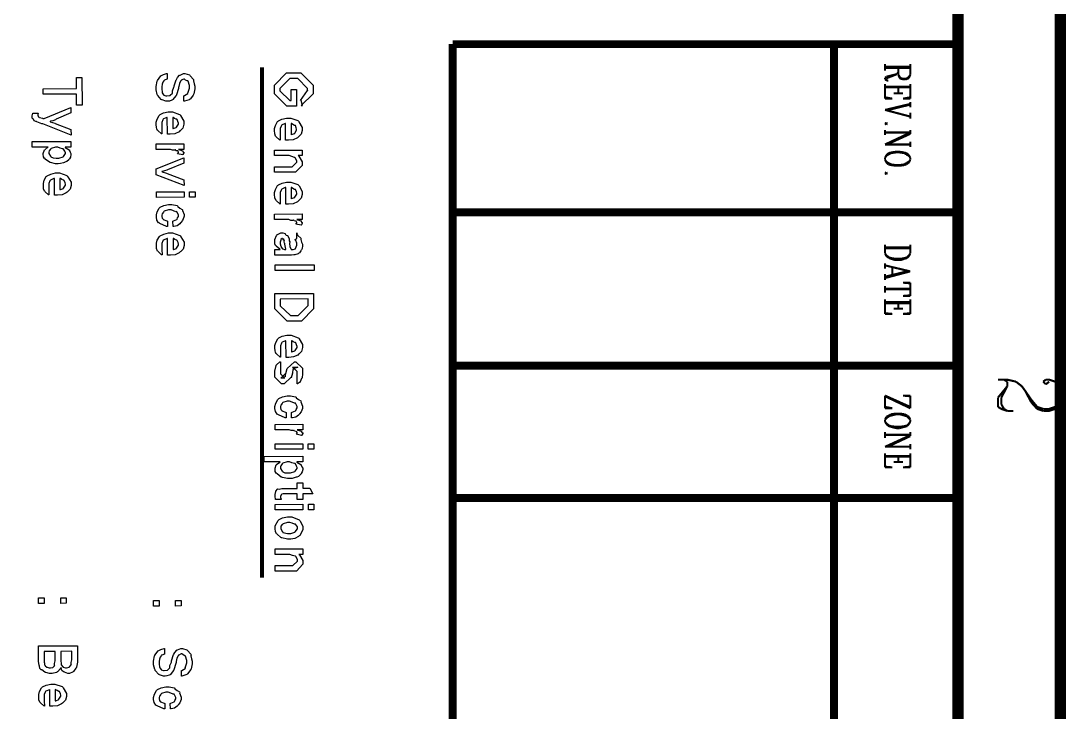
# Model space of a CAD drawing. Extents: x 0.1 to 11.6, y 0.3 to 16.3.
# Drawn here: x 8.957 to 11.579, y 2.494 to 4.228 of the extents above; entities that cross this region are included whole.
import ezdxf

# ---------------------------------------------------------------- set-up
doc = ezdxf.new("R2010")
doc.units = 0
doc.header["$MEASUREMENT"] = 0

msp = doc.modelspace()

# ---------------------------------------------------------------- linework, layer by layer
at = {"color": 0, "const_width": 0.005208}
msp.add_lwpolyline([(0.126682, 16.24), (11.565, 16.24), (11.565, 0.29834), (0.126682, 0.29834), (0.126682, 16.24)], close=True, dxfattribs=at)
at = {"color": 0}
for points, const_width in [([(11.565, 16.24), (11.565, 0.29834)], 0.028333), ([(11.3083, 16.04), (11.3083, 0.504992)], 0.028333), ([(11.3083, 4.16997), (10.04, 4.16997)], 0.02), ([(10.04, 0.506674), (10.04, 4.16997)], 0.02), ([(10.9967, 0.504992), (10.9967, 4.16997)], 0.02), ([(9.56168, 4.11165), (9.56168, 2.83165)], 0.01), ([(11.125, 4.12001), (11.125, 4.10335)], 0.005208), ([(11.1883, 4.12001), (11.1883, 4.09332)], 0.005208), ([(11.1883, 4.11333), (11.125, 4.11333)], 0.005208), ([(11.1883, 4.11003), (11.125, 4.11003)], 0.005208), ([(11.1283, 4.08832), (11.125, 4.08501)], 0.005208), ([(11.1483, 4.09332), (11.1283, 4.08832)], 0.005208), ([(11.1517, 4.09332), (11.13, 4.08501)], 0.005208), ([(11.155, 4.095), (11.1483, 4.09332)], 0.005208), ([(11.155, 4.095), (11.1517, 4.09332)], 0.005208), ([(11.1583, 4.09999), (11.155, 4.095)], 0.005208), ([(11.1583, 4.09332), (11.1583, 4.11003)], 0.005208), ([(11.1617, 4.08501), (11.1583, 4.09332)], 0.005208), ([(11.1617, 4.08832), (11.1583, 4.09332)], 0.005208), ([(11.1634, 4.08501), (11.1617, 4.08832)], 0.005208), ([(11.185, 4.08832), (11.1816, 4.08501)], 0.005208), ([(11.1883, 4.09332), (11.185, 4.08501)], 0.005208), ([(11.1883, 4.09332), (11.185, 4.08832)], 0.005208), ([(11.125, 4.08501), (11.125, 4.08165)], 0.005208), ([(11.125, 4.08165), (11.13, 4.07835)], 0.005208), ([(11.125, 4.06999), (11.125, 4.03331)], 0.005208), ([(11.1883, 4.06332), (11.125, 4.06332)], 0.005208), ([(11.1883, 4.06168), (11.125, 4.06168)], 0.005208), ([(11.13, 4.08501), (11.1283, 4.08333)], 0.005208), ([(11.1283, 4.08333), (11.1283, 4.08165)], 0.005208), ([(11.1283, 4.08165), (11.13, 4.07835)], 0.005208), ([(11.13, 4.07835), (11.1334, 4.07835)], 0.005208), ([(11.1583, 4.06168), (11.1583, 4.04665)], 0.005208), ([(11.1634, 4.08333), (11.1617, 4.08501)], 0.005208), ([(11.17, 4.08333), (11.1634, 4.08501)], 0.005208), ([(11.17, 4.08165), (11.1634, 4.08333)], 0.005208), ([(11.1767, 4.08333), (11.17, 4.08333)], 0.005208), ([(11.1767, 4.08165), (11.17, 4.08165)], 0.005208), ([(11.1816, 4.08501), (11.1767, 4.08333)], 0.005208), ([(11.1816, 4.08333), (11.1767, 4.08165)], 0.005208), ([(11.185, 4.08501), (11.1816, 4.08333)], 0.005208), ([(11.1883, 4.06999), (11.1883, 4.03331)], 0.005208), ([(11.1433, 4.03331), (11.125, 4.03668)], 0.005208), ([(11.17, 4.04665), (11.1467, 4.04665)], 0.005208), ([(11.17, 4.03331), (11.1883, 4.03668)], 0.005208), ([(11.125, 4.03331), (11.1433, 4.03331)], 0.005208), ([(11.1883, 4.02001), (11.125, 4.00499)], 0.005208), ([(11.1883, 4.01833), (11.1334, 4.00499)], 0.005208), ([(11.1883, 4.03331), (11.17, 4.03331)], 0.005208), ([(11.1883, 4.02501), (11.1883, 4.01167)], 0.005208), ([(11.1883, 3.98833), (11.125, 4.00499)], 0.005208), ([(11.1883, 3.99832), (11.1883, 3.98335)], 0.005208), ([(11.1283, 3.97331), (11.125, 3.97)], 0.005208), ([(11.125, 3.97), (11.1283, 3.96832)], 0.005208), ([(11.13, 3.97), (11.1283, 3.97331)], 0.005208), ([(11.1283, 3.96832), (11.13, 3.97)], 0.005208), ([(11.125, 3.95503), (11.125, 3.94168)], 0.005208), ([(11.1883, 3.94835), (11.125, 3.94835)], 0.005208), ([(11.1816, 3.94499), (11.125, 3.91835)], 0.005208), ([(11.1883, 3.94499), (11.13, 3.91835)], 0.005208), ([(11.1883, 3.95503), (11.1883, 3.94499)], 0.005208), ([(11.1883, 3.91835), (11.125, 3.91835)], 0.005208), ([(11.1883, 3.92503), (11.1883, 3.91168)], 0.005208), ([(11.1283, 3.89165), (11.125, 3.88499)], 0.005208), ([(11.1283, 3.88997), (11.125, 3.88499)], 0.005208), ([(11.125, 3.88499), (11.125, 3.87999)], 0.005208), ([(11.125, 3.87999), (11.1283, 3.87332)], 0.005208), ([(11.125, 3.87999), (11.1283, 3.875)], 0.005208), ([(11.1334, 3.89665), (11.1283, 3.89165)], 0.005208), ([(11.1334, 3.89333), (11.1283, 3.88997)], 0.005208), ([(11.14, 3.89833), (11.1334, 3.89665)], 0.005208), ([(11.14, 3.89665), (11.1334, 3.89333)], 0.005208), ([(11.1517, 3.90001), (11.14, 3.89833)], 0.005208), ([(11.1517, 3.89833), (11.14, 3.89665)], 0.005208), ([(11.1617, 3.90001), (11.1517, 3.90001)], 0.005208), ([(11.1617, 3.89833), (11.1517, 3.89833)], 0.005208), ([(11.1733, 3.89833), (11.1617, 3.90001)], 0.005208), ([(11.1733, 3.89665), (11.1617, 3.89833)], 0.005208), ([(11.1783, 3.89665), (11.1733, 3.89833)], 0.005208), ([(11.1783, 3.89333), (11.1733, 3.89665)], 0.005208), ([(11.185, 3.89165), (11.1783, 3.89665)], 0.005208), ([(11.185, 3.88997), (11.1783, 3.89333)], 0.005208), ([(11.1883, 3.88499), (11.185, 3.89165)], 0.005208), ([(11.1883, 3.88499), (11.185, 3.88997)], 0.005208), ([(11.185, 3.87332), (11.1883, 3.87999)], 0.005208), ([(11.185, 3.875), (11.1883, 3.87999)], 0.005208), ([(11.1883, 3.87999), (11.1883, 3.88499)], 0.005208), ([(11.1283, 3.875), (11.1334, 3.87169)], 0.005208), ([(11.1283, 3.87332), (11.1334, 3.86833)], 0.005208), ([(11.1334, 3.87169), (11.14, 3.86833)], 0.005208), ([(11.1334, 3.86833), (11.14, 3.86664)], 0.005208), ([(11.14, 3.86833), (11.1517, 3.86664)], 0.005208), ([(11.14, 3.86664), (11.1517, 3.86501)], 0.005208), ([(11.1517, 3.86664), (11.1617, 3.86664)], 0.005208), ([(11.1517, 3.86501), (11.1617, 3.86501)], 0.005208), ([(11.1617, 3.86664), (11.1733, 3.86833)], 0.005208), ([(11.1617, 3.86501), (11.1733, 3.86664)], 0.005208), ([(11.1733, 3.86833), (11.1783, 3.87169)], 0.005208), ([(11.1733, 3.86664), (11.1783, 3.86833)], 0.005208), ([(11.1783, 3.87169), (11.185, 3.875)], 0.005208), ([(11.1783, 3.86833), (11.185, 3.87332)], 0.005208), ([(11.1283, 3.84831), (11.125, 3.84668)], 0.005208), ([(11.125, 3.84668), (11.1283, 3.84332)], 0.005208), ([(11.13, 3.84668), (11.1283, 3.84831)], 0.005208), ([(11.1283, 3.84332), (11.13, 3.84668)], 0.005208), ([(11.3083, 3.74832), (10.0467, 3.74832)], 0.02), ([(11.125, 3.64501), (11.125, 3.66667)], 0.005208), ([(11.1883, 3.66), (11.125, 3.66)], 0.005208), ([(11.1883, 3.65831), (11.125, 3.65831)], 0.005208), ([(11.1283, 3.63835), (11.125, 3.64501)], 0.005208), ([(11.1283, 3.63997), (11.125, 3.64501)], 0.005208), ([(11.1883, 3.64501), (11.185, 3.63835)], 0.005208), ([(11.1883, 3.64501), (11.185, 3.63997)], 0.005208), ([(11.1883, 3.66667), (11.1883, 3.64501)], 0.005208), ([(11.125, 3.62001), (11.125, 3.60667)], 0.005208), ([(11.135, 3.63499), (11.1283, 3.63997)], 0.005208), ([(11.135, 3.63336), (11.1283, 3.63835)], 0.005208), ([(11.14, 3.63336), (11.135, 3.63499)], 0.005208), ([(11.14, 3.63167), (11.135, 3.63336)], 0.005208), ([(11.15, 3.63167), (11.14, 3.63336)], 0.005208), ([(11.15, 3.62831), (11.14, 3.63167)], 0.005208), ([(11.165, 3.63167), (11.15, 3.63167)], 0.005208), ([(11.165, 3.62831), (11.15, 3.62831)], 0.005208), ([(11.1733, 3.63336), (11.165, 3.63167)], 0.005208), ([(11.1733, 3.63167), (11.165, 3.62831)], 0.005208), ([(11.18, 3.63499), (11.1733, 3.63336)], 0.005208), ([(11.18, 3.63336), (11.1733, 3.63167)], 0.005208), ([(11.185, 3.63997), (11.18, 3.63499)], 0.005208), ([(11.185, 3.63835), (11.18, 3.63336)], 0.005208), ([(11.1883, 3.59999), (11.125, 3.61501)], 0.005208), ([(11.1883, 3.59999), (11.125, 3.58333)], 0.005208), ([(11.18, 3.59999), (11.125, 3.58664)], 0.005208), ([(11.125, 3.59332), (11.125, 3.57835)], 0.005208), ([(11.1433, 3.61003), (11.1433, 3.59)], 0.005208), ([(11.125, 3.56332), (11.125, 3.54665)], 0.005208), ([(11.1883, 3.56999), (11.17, 3.57167)], 0.005208), ([(11.17, 3.57167), (11.1883, 3.57167)], 0.005208), ([(11.1883, 3.57167), (11.1883, 3.53836)], 0.005208), ([(11.1883, 3.55664), (11.125, 3.55664)], 0.005208), ([(11.1883, 3.55501), (11.125, 3.55501)], 0.005208), ([(11.17, 3.53836), (11.1883, 3.53999)], 0.005208), ([(11.1883, 3.53836), (11.17, 3.53836)], 0.005208), ([(11.125, 3.53), (11.125, 3.49333)], 0.005208), ([(11.1883, 3.52333), (11.125, 3.52333)], 0.005208), ([(11.1883, 3.52001), (11.125, 3.52001)], 0.005208), ([(11.1583, 3.52001), (11.1583, 3.50667)], 0.005208), ([(11.1883, 3.53), (11.1883, 3.49333)], 0.005208), ([(11.1433, 3.49333), (11.125, 3.49501)], 0.005208), ([(11.125, 3.49333), (11.1433, 3.49333)], 0.005208), ([(11.17, 3.50667), (11.1467, 3.50667)], 0.005208), ([(11.17, 3.49333), (11.1883, 3.49501)], 0.005208), ([(11.1883, 3.49333), (11.17, 3.49333)], 0.005208), ([(11.3083, 3.36333), (10.04, 3.36333)], 0.02), ([(11.4316, 3.32835), (11.4083, 3.32835)], 0.005208), ([(11.4233, 3.32835), (11.4316, 3.32335)], 0.005208), ([(11.4533, 3.32335), (11.4316, 3.32835)], 0.005208), ([(11.5217, 3.32335), (11.5283, 3.32835)], 0.005208), ([(11.5283, 3.32835), (11.5367, 3.32835)], 0.005208), ([(11.5367, 3.32835), (11.5517, 3.32335)], 0.005208), ([(11.4316, 3.31168), (11.4083, 3.28331)], 0.005208), ([(11.4316, 3.31168), (11.4167, 3.28331)], 0.005208), ([(11.4316, 3.32335), (11.4316, 3.31168)], 0.005208), ([(11.4683, 3.31168), (11.4533, 3.32335)], 0.005208), ([(11.4767, 3.30003), (11.4683, 3.31168)], 0.005208), ([(11.5283, 3.31668), (11.5217, 3.32335)], 0.005208), ([(11.5367, 3.32335), (11.5283, 3.31668)], 0.005208), ([(11.5517, 3.32335), (11.5583, 3.31668)], 0.005208), ([(11.5583, 3.31668), (11.5667, 3.30003)], 0.005208), ([(11.1883, 3.25999), (11.125, 3.28836)], 0.005208), ([(11.125, 3.28836), (11.125, 3.25667)], 0.005208), ([(11.1883, 3.25667), (11.125, 3.28668)], 0.005208), ([(11.1883, 3.28668), (11.17, 3.28836)], 0.005208), ([(11.17, 3.28836), (11.1883, 3.28836)], 0.005208), ([(11.1883, 3.28836), (11.1883, 3.25667)], 0.005208), ([(11.4083, 3.28331), (11.4083, 3.25999)], 0.005208), ([(11.4167, 3.28331), (11.4167, 3.26665)], 0.005208), ([(11.4916, 3.27165), (11.4767, 3.30003)], 0.005208), ([(11.4916, 3.27832), (11.4767, 3.30003)], 0.005208), ([(11.5067, 3.25999), (11.4916, 3.27832)], 0.005208), ([(11.5667, 3.27832), (11.5583, 3.25999)], 0.005208), ([(11.5667, 3.27832), (11.5583, 3.26665)], 0.005208), ([(11.1433, 3.25667), (11.125, 3.25999)], 0.005208), ([(11.125, 3.25667), (11.1433, 3.25667)], 0.005208), ([(11.4083, 3.25999), (11.4167, 3.25499)], 0.005208), ([(11.4167, 3.26665), (11.4233, 3.25499)], 0.005208), ([(11.4167, 3.25499), (11.4316, 3.25)], 0.005208), ([(11.4233, 3.25499), (11.4316, 3.25)], 0.005208), ([(11.4316, 3.25), (11.4467, 3.25)], 0.005208), ([(11.5067, 3.25499), (11.4916, 3.27165)], 0.005208), ([(11.5217, 3.25499), (11.5067, 3.25999)], 0.005208), ([(11.5217, 3.25), (11.5067, 3.25499)], 0.005208), ([(11.5367, 3.25499), (11.5217, 3.25499)], 0.005208), ([(11.5367, 3.25), (11.5217, 3.25)], 0.005208), ([(11.5517, 3.25999), (11.5367, 3.25499)], 0.005208), ([(11.5517, 3.25499), (11.5367, 3.25)], 0.005208), ([(11.5583, 3.26665), (11.5517, 3.25999)], 0.005208), ([(11.5583, 3.25999), (11.5517, 3.25499)], 0.005208), ([(11.1283, 3.23503), (11.125, 3.22835)], 0.005208), ([(11.1283, 3.23167), (11.125, 3.22835)], 0.005208), ([(11.125, 3.22835), (11.125, 3.22331)], 0.005208), ([(11.125, 3.22331), (11.1283, 3.21669)], 0.005208), ([(11.125, 3.22331), (11.1283, 3.21832)], 0.005208), ([(11.135, 3.23833), (11.1283, 3.23503)], 0.005208), ([(11.135, 3.23665), (11.1283, 3.23167)], 0.005208), ([(11.14, 3.24164), (11.135, 3.23833)], 0.005208), ([(11.14, 3.23833), (11.135, 3.23665)], 0.005208), ([(11.1533, 3.24333), (11.14, 3.24164)], 0.005208), ([(11.1533, 3.24164), (11.14, 3.23833)], 0.005208), ([(11.1617, 3.24333), (11.1533, 3.24333)], 0.005208), ([(11.1617, 3.24164), (11.1533, 3.24164)], 0.005208), ([(11.1733, 3.24164), (11.1617, 3.24333)], 0.005208), ([(11.1733, 3.23833), (11.1617, 3.24164)], 0.005208), ([(11.18, 3.23833), (11.1733, 3.24164)], 0.005208), ([(11.18, 3.23665), (11.1733, 3.23833)], 0.005208), ([(11.185, 3.23503), (11.18, 3.23833)], 0.005208), ([(11.185, 3.23167), (11.18, 3.23665)], 0.005208), ([(11.1883, 3.22835), (11.185, 3.23503)], 0.005208), ([(11.1883, 3.22835), (11.185, 3.23167)], 0.005208), ([(11.185, 3.21669), (11.1883, 3.22331)], 0.005208), ([(11.185, 3.21832), (11.1883, 3.22331)], 0.005208), ([(11.1883, 3.22331), (11.1883, 3.22835)], 0.005208), ([(11.125, 3.19667), (11.125, 3.18164)], 0.005208), ([(11.1283, 3.21832), (11.135, 3.21332)], 0.005208), ([(11.1283, 3.21669), (11.135, 3.21164)], 0.005208), ([(11.135, 3.21332), (11.14, 3.21164)], 0.005208), ([(11.135, 3.21164), (11.14, 3.21001)], 0.005208), ([(11.14, 3.21164), (11.1533, 3.21001)], 0.005208), ([(11.14, 3.21001), (11.1533, 3.20665)], 0.005208), ([(11.1533, 3.21001), (11.1617, 3.21001)], 0.005208), ([(11.1533, 3.20665), (11.1617, 3.20665)], 0.005208), ([(11.1617, 3.21001), (11.1733, 3.21164)], 0.005208), ([(11.1617, 3.20665), (11.1733, 3.21001)], 0.005208), ([(11.1733, 3.21164), (11.18, 3.21332)], 0.005208), ([(11.1733, 3.21001), (11.18, 3.21164)], 0.005208), ([(11.18, 3.21332), (11.185, 3.21832)], 0.005208), ([(11.18, 3.21164), (11.185, 3.21669)], 0.005208), ([(11.1883, 3.19667), (11.1883, 3.18668)], 0.005208), ([(11.1883, 3.19), (11.125, 3.19)], 0.005208), ([(11.1833, 3.18668), (11.125, 3.16)], 0.005208), ([(11.1883, 3.18668), (11.1317, 3.16)], 0.005208), ([(11.1883, 3.16), (11.125, 3.16)], 0.005208), ([(11.1883, 3.16667), (11.1883, 3.15332)], 0.005208), ([(11.125, 3.14333), (11.125, 3.10835)], 0.005208), ([(11.1883, 3.13667), (11.125, 3.13667)], 0.005208), ([(11.1883, 3.13499), (11.125, 3.13499)], 0.005208), ([(11.17, 3.12169), (11.1467, 3.12169)], 0.005208), ([(11.1583, 3.13499), (11.1583, 3.12169)], 0.005208), ([(11.1883, 3.14333), (11.1883, 3.10835)], 0.005208), ([(11.1433, 3.10835), (11.125, 3.11003)], 0.005208), ([(11.125, 3.10835), (11.1433, 3.10835)], 0.005208), ([(11.17, 3.10835), (11.1883, 3.11003)], 0.005208), ([(11.1883, 3.10835), (11.17, 3.10835)], 0.005208), ([(11.3083, 3.03168), (10.04, 3.03168)], 0.02)]:
    msp.add_lwpolyline(points, dxfattribs=dict(at, const_width=const_width))
for points in [[(9.32428, 4.09603), (9.32428, 4.08214), (9.32351, 4.08203), (9.31717, 4.07954), (9.31668, 4.0791), (9.31581, 4.07801), (9.31332, 4.07454), (9.31233, 4.0721), (9.31213, 4.07129), (9.31168, 4.07021), (9.31039, 4.06222), (9.31039, 4.05957), (9.31039, 4.05701), (9.31147, 4.05013), (9.31168, 4.04937), (9.31179, 4.0479), (9.31515, 4.04303), (9.3156, 4.04264), (9.31554, 4.04226), (9.32107, 4.04047), (9.32297, 4.04047), (9.32297, 4.04047), (9.331, 4.04139), (9.33165, 4.04156), (9.33165, 4.04167), (9.33718, 4.04736), (9.33751, 4.04829), (9.33751, 4.04829), (9.33751, 4.053), (9.34115, 4.0619), (9.34164, 4.06392), (9.34179, 4.06515), (9.34679, 4.08078), (9.34728, 4.08171), (9.34728, 4.08171), (9.34999, 4.08637), (9.35508, 4.09196), (9.35596, 4.09256), (9.3565, 4.09233), (9.36486, 4.09625), (9.36768, 4.09625), (9.36871, 4.09625), (9.37989, 4.09283), (9.38092, 4.09212), (9.38183, 4.0906), (9.38992, 4.08149), (9.39046, 4.08018), (9.39008, 4.0779), (9.39154, 4.07042), (9.39372, 4.06456), (9.39372, 4.06261), (9.39372, 4.05794), (9.391, 4.04531), (9.39046, 4.04394), (9.389, 4.04232), (9.38504, 4.03646), (9.38178, 4.03233), (9.38069, 4.03157), (9.37956, 4.03043), (9.36751, 4.02686), (9.36615, 4.02681), (9.36615, 4.04069), (9.36729, 4.04085), (9.37582, 4.0459), (9.37636, 4.04676), (9.37603, 4.04715), (9.37761, 4.05246), (9.37983, 4.05979), (9.37983, 4.06218), (9.37983, 4.06603), (9.37657, 4.07676), (9.37592, 4.07758), (9.37457, 4.07764), (9.3705, 4.08003), (9.36774, 4.08236), (9.36681, 4.08236), (9.36594, 4.08236), (9.35949, 4.07949), (9.359, 4.07889), (9.35792, 4.07742), (9.35504, 4.07146), (9.3534, 4.06369), (9.35292, 4.06131), (9.35232, 4.05838), (9.34771, 4.04264), (9.34728, 4.04178), (9.34586, 4.04036), (9.33871, 4.03093), (9.33772, 4.03028), (9.33578, 4.02946), (9.32986, 4.02707), (9.32579, 4.02658), (9.32449, 4.02658), (9.32101, 4.02658), (9.31168, 4.03006), (9.3106, 4.03071), (9.30946, 4.03103), (9.30083, 4.04096), (9.30018, 4.04221), (9.29926, 4.04329), (9.2965, 4.05501), (9.2965, 4.05892), (9.2965, 4.06386), (9.29921, 4.07736), (9.29975, 4.07867), (9.30003, 4.07915), (9.30843, 4.0905), (9.30951, 4.09125), (9.30951, 4.09125), (9.31478, 4.09364), (9.32286, 4.09603), (9.32428, 4.09603)], [(9.63482, 4.0561), (9.64871, 4.0561), (9.64893, 4.01443), (9.62397, 4.01443), (9.59338, 4.04503), (9.59315, 4.05176), (9.59315, 4.06717), (9.62375, 4.09776), (9.64133, 4.09776), (9.65978, 4.09799), (9.69037, 4.06739), (9.69037, 4.05306), (9.6906, 4.04568), (9.66, 4.01617), (9.66368, 4.01617), (9.66043, 4.02897), (9.65869, 4.02897), (9.67649, 4.05393), (9.67649, 4.05328), (9.67649, 4.05914), (9.65153, 4.08388), (9.64176, 4.08388), (9.632, 4.08388), (9.60704, 4.05892), (9.60704, 4.05285), (9.60704, 4.05328), (9.63222, 4.02832), (9.63504, 4.02832), (9.63482, 4.0561)], [(9.01318, 4.05826), (9.09651, 4.05849), (9.09651, 4.08626), (9.1104, 4.08626), (9.11063, 4.01682), (9.09674, 4.01682), (9.09651, 4.0446), (9.01318, 4.04438), (9.01318, 4.05826)], [(8.98725, 3.99718), (9.00049, 3.99718), (9.00022, 3.99681), (8.9994, 3.99387), (8.9994, 3.99283), (8.9994, 3.99181), (9.00049, 3.98899), (9.00071, 3.98872), (9.00082, 3.98801), (9.00379, 3.98649), (9.00418, 3.98633), (9.00418, 3.98633), (9.0115, 3.98426), (9.01264, 3.98394), (9.01253, 3.98394), (9.01221, 3.98361), (9.01514, 3.9834), (9.01546, 3.98329), (9.08274, 4.01128), (9.08274, 3.9974), (9.04542, 3.98178), (9.04383, 3.98025), (9.03749, 3.97738), (9.03174, 3.97678), (9.03043, 3.97635), (9.03103, 3.97547), (9.04215, 3.97168), (9.04346, 3.97114), (9.08274, 3.95574), (9.08296, 3.94185), (9.01221, 3.96983), (9.00933, 3.97043), (9.00103, 3.97314), (8.99729, 3.97537), (8.99658, 3.97569), (8.99501, 3.97569), (8.99029, 3.97792), (8.98876, 3.98144), (8.98833, 3.98199), (8.98817, 3.98188), (8.98583, 3.98432), (8.98551, 3.98893), (8.98551, 3.99046), (8.98551, 3.99046), (8.98693, 3.99658), (8.98725, 3.99718)], [(9.31054, 3.95833), (9.31076, 3.94488), (9.30963, 3.94526), (9.301, 3.95307), (9.30035, 3.95421), (9.29943, 3.95454), (9.2971, 3.96067), (9.29665, 3.96869), (9.29665, 3.97136), (9.29665, 3.97396), (9.29883, 3.98167), (9.30404, 3.9911), (9.30556, 3.9924), (9.30632, 3.99317), (9.31526, 3.99735), (9.32682, 4), (9.33074, 4), (9.33724, 4), (9.35525, 3.99371), (9.35678, 3.9924), (9.35792, 3.99061), (9.3661, 3.97667), (9.3661, 3.972), (9.3661, 3.96886), (9.36356, 3.95942), (9.35775, 3.95356), (9.35612, 3.95226), (9.35411, 3.95031), (9.34353, 3.94542), (9.33182, 3.94444), (9.3279, 3.94444), (9.3271, 3.94444), (9.32525, 3.94444), (9.32465, 3.94444), (9.32443, 3.98611), (9.32329, 3.98606), (9.31461, 3.98226), (9.31401, 3.98156), (9.31315, 3.98008), (9.31054, 3.97358), (9.31054, 3.97136), (9.31054, 3.9694), (9.31054, 3.965), (9.31054, 3.96354), (9.31054, 3.96224), (9.31054, 3.95931), (9.31054, 3.95833)], [(9.33832, 3.98611), (9.33832, 3.95833), (9.33931, 3.95844), (9.3469, 3.96115), (9.34744, 3.96158), (9.34744, 3.96197), (9.35221, 3.96951), (9.35221, 3.972), (9.35221, 3.972), (9.35124, 3.97569), (9.34896, 3.98112), (9.34831, 3.98178), (9.34694, 3.98167), (9.34267, 3.98367), (9.33936, 3.98606), (9.33832, 3.98611)], [(9.60726, 3.94287), (9.60747, 3.92942), (9.60633, 3.92979), (9.59771, 3.93761), (9.59706, 3.93875), (9.59614, 3.93907), (9.59381, 3.94521), (9.59338, 3.95324), (9.59338, 3.95589), (9.59338, 3.9585), (9.59554, 3.96619), (9.60075, 3.97564), (9.60226, 3.97694), (9.60303, 3.97771), (9.61197, 3.98188), (9.62354, 3.98454), (9.62744, 3.98454), (9.63396, 3.98454), (9.65196, 3.97825), (9.65349, 3.97694), (9.65463, 3.97515), (9.66282, 3.96121), (9.66282, 3.95654), (9.66282, 3.95339), (9.66026, 3.94396), (9.65446, 3.9381), (9.65283, 3.93679), (9.65082, 3.93485), (9.64025, 3.92996), (9.62853, 3.92899), (9.62463, 3.92899), (9.62381, 3.92899), (9.62196, 3.92899), (9.62136, 3.92899), (9.62115, 3.97065), (9.62001, 3.9706), (9.61133, 3.96679), (9.61074, 3.9661), (9.60986, 3.96463), (9.60726, 3.95811), (9.60726, 3.95589), (9.60726, 3.95394), (9.60726, 3.94954), (9.60726, 3.94808), (9.60726, 3.94678), (9.60726, 3.94385), (9.60726, 3.94287)], [(9.63504, 3.97065), (9.63504, 3.94287), (9.63601, 3.94299), (9.64361, 3.94569), (9.64415, 3.94613), (9.64415, 3.9465), (9.64893, 3.95404), (9.64893, 3.95654), (9.64893, 3.95654), (9.64794, 3.96024), (9.64567, 3.96565), (9.64501, 3.96631), (9.64367, 3.96619), (9.63937, 3.96821), (9.63607, 3.9706), (9.63504, 3.97065)], [(8.98563, 3.92557), (9.08285, 3.92578), (9.08285, 3.91189), (9.06788, 3.91168), (9.06803, 3.91114), (9.07829, 3.90517), (9.07894, 3.90451), (9.07872, 3.90332), (9.08057, 3.89936), (9.08285, 3.8961), (9.08285, 3.89496), (9.08285, 3.8929), (9.08171, 3.88661), (9.07921, 3.88271), (9.0785, 3.88172), (9.0771, 3.87993), (9.07215, 3.87522), (9.06765, 3.87354), (9.06635, 3.87304), (9.06407, 3.87229), (9.05647, 3.87039), (9.05067, 3.87001), (9.04878, 3.87001), (9.04417, 3.87001), (9.03168, 3.87272), (9.03033, 3.87326), (9.02869, 3.87354), (9.0185, 3.88178), (9.01774, 3.88282), (9.01682, 3.88282), (9.01394, 3.88769), (9.0134, 3.89399), (9.0134, 3.89606), (9.0134, 3.89606), (9.01628, 3.90451), (9.01688, 3.90517), (9.01719, 3.90522), (9.02507, 3.91124), (9.02599, 3.91168), (8.98563, 3.91168), (8.98563, 3.92557)], [(9.04769, 3.91168), (9.04383, 3.91168), (9.0331, 3.90842), (9.03228, 3.90776), (9.03114, 3.90642), (9.02789, 3.90207), (9.02729, 3.89903), (9.02729, 3.898), (9.02729, 3.89551), (9.03142, 3.88872), (9.03228, 3.88801), (9.03271, 3.88699), (9.03825, 3.88444), (9.04579, 3.8839), (9.04833, 3.8839), (9.05219, 3.8839), (9.06287, 3.88737), (9.06375, 3.88803), (9.06386, 3.88835), (9.06896, 3.89529), (9.06896, 3.89757), (9.06896, 3.89757), (9.06754, 3.90121), (9.0644, 3.90685), (9.06353, 3.90756), (9.0619, 3.90744), (9.05578, 3.90944), (9.04969, 3.91168), (9.04769, 3.91168)], [(9.29676, 3.91982), (9.36621, 3.92003), (9.36621, 3.90614), (9.35232, 3.90593), (9.35374, 3.9056), (9.36296, 3.90256), (9.36339, 3.90224), (9.36313, 3.90169), (9.3641, 3.89919), (9.36621, 3.89871), (9.36621, 3.89854), (9.36621, 3.89697), (9.36382, 3.89279), (9.36339, 3.89225), (9.34972, 3.89486), (9.34972, 3.89486), (9.35232, 3.89794), (9.35232, 3.89899), (9.35232, 3.89899), (9.35047, 3.90224), (9.35015, 3.90246), (9.34928, 3.90207), (9.34603, 3.90256), (9.34462, 3.90474), (9.34407, 3.90483), (9.34272, 3.90403), (9.33713, 3.90408), (9.33257, 3.90593), (9.33106, 3.90593), (9.29676, 3.90593), (9.29676, 3.91982)], [(9.29688, 3.85742), (9.36632, 3.88519), (9.36632, 3.87131), (9.32465, 3.85504), (9.32351, 3.85363), (9.31196, 3.85064), (9.31076, 3.85026), (9.31164, 3.84939), (9.32269, 3.84603), (9.324, 3.84549), (9.36632, 3.82964), (9.36654, 3.81575), (9.29688, 3.84244), (9.29688, 3.85742)], [(9.59349, 3.90424), (9.66292, 3.90446), (9.66292, 3.89057), (9.65272, 3.89035), (9.65408, 3.88926), (9.66293, 3.87511), (9.66292, 3.87039), (9.66293, 3.86561), (9.64643, 3.84868), (9.63536, 3.84869), (9.59369, 3.84868), (9.59349, 3.86257), (9.63211, 3.86257), (9.63797, 3.86257), (9.64903, 3.87364), (9.64903, 3.87472), (9.64904, 3.8775), (9.6454, 3.88504), (9.64469, 3.88579), (9.64318, 3.88579), (9.63715, 3.88807), (9.63043, 3.89035), (9.62819, 3.89035), (9.59347, 3.89035), (9.59349, 3.90424)], [(9.0274, 3.80512), (9.02761, 3.79167), (9.02647, 3.79204), (9.01785, 3.79986), (9.01719, 3.801), (9.01628, 3.80132), (9.01394, 3.80746), (9.01351, 3.81549), (9.01351, 3.81814), (9.01351, 3.82075), (9.01568, 3.82844), (9.02089, 3.83789), (9.0224, 3.83919), (9.02317, 3.83996), (9.03212, 3.84413), (9.04368, 3.84679), (9.04758, 3.84679), (9.0541, 3.84679), (9.0721, 3.8405), (9.07363, 3.83919), (9.07476, 3.8374), (9.08296, 3.82346), (9.08296, 3.81879), (9.08296, 3.81565), (9.0804, 3.80621), (9.0746, 3.80035), (9.07297, 3.79904), (9.07096, 3.7971), (9.06039, 3.79221), (9.04867, 3.79124), (9.04476, 3.79124), (9.04394, 3.79124), (9.0421, 3.79124), (9.0415, 3.79124), (9.04129, 3.8329), (9.04015, 3.83285), (9.03147, 3.82904), (9.03088, 3.82835), (9.03, 3.82688), (9.0274, 3.82036), (9.0274, 3.81814), (9.0274, 3.81619), (9.0274, 3.81179), (9.0274, 3.81033), (9.0274, 3.80903), (9.0274, 3.8061), (9.0274, 3.80512)], [(9.05518, 3.8329), (9.05518, 3.80512), (9.05615, 3.80524), (9.06375, 3.80794), (9.06429, 3.80838), (9.06429, 3.80875), (9.06907, 3.81629), (9.06907, 3.81879), (9.06907, 3.81879), (9.06808, 3.82249), (9.06581, 3.8279), (9.06515, 3.82856), (9.06381, 3.82844), (9.05951, 3.83046), (9.05621, 3.83285), (9.05518, 3.8329)], [(9.60753, 3.78233), (9.60775, 3.76888), (9.60661, 3.76926), (9.59799, 3.77707), (9.59733, 3.77821), (9.5964, 3.77854), (9.59407, 3.78467), (9.59364, 3.79269), (9.59364, 3.79536), (9.59364, 3.79796), (9.59581, 3.80567), (9.60101, 3.81511), (9.60254, 3.8164), (9.60329, 3.81717), (9.61225, 3.82135), (9.62381, 3.824), (9.62771, 3.824), (9.63422, 3.824), (9.65224, 3.81771), (9.65375, 3.8164), (9.65489, 3.81461), (9.66308, 3.80067), (9.66308, 3.79601), (9.66308, 3.79286), (9.66054, 3.78342), (9.65474, 3.77756), (9.6531, 3.77626), (9.6511, 3.77431), (9.64051, 3.76942), (9.62879, 3.76844), (9.62489, 3.76844), (9.62408, 3.76844), (9.62224, 3.76844), (9.62164, 3.76844), (9.62142, 3.81011), (9.62028, 3.81006), (9.6116, 3.80626), (9.611, 3.80556), (9.61014, 3.8041), (9.60753, 3.79758), (9.60753, 3.79536), (9.60753, 3.7934), (9.60753, 3.78901), (9.60753, 3.78754), (9.60753, 3.78624), (9.60753, 3.78331), (9.60753, 3.78233)], [(9.63531, 3.81011), (9.63531, 3.78233), (9.63629, 3.78244), (9.64388, 3.78515), (9.64442, 3.7856), (9.64442, 3.78597), (9.64919, 3.79351), (9.64919, 3.79601), (9.64919, 3.79601), (9.64822, 3.79969), (9.64594, 3.80512), (9.64529, 3.80578), (9.64393, 3.80567), (9.63965, 3.80767), (9.63633, 3.81006), (9.63531, 3.81011)], [(9.29699, 3.79949), (9.36643, 3.79969), (9.36643, 3.78581), (9.29699, 3.7856), (9.29699, 3.79949)], [(9.38032, 3.79969), (9.39421, 3.79969), (9.39421, 3.78581), (9.38032, 3.78581), (9.38032, 3.79969)], [(9.32482, 3.72635), (9.32503, 3.71246), (9.32281, 3.71278), (9.30567, 3.72017), (9.30442, 3.72136), (9.30257, 3.72185), (9.29796, 3.72825), (9.29704, 3.73628), (9.29704, 3.73893), (9.29704, 3.74154), (9.29921, 3.74935), (9.30442, 3.7589), (9.30593, 3.76019), (9.30664, 3.76101), (9.31565, 3.76536), (9.32753, 3.76801), (9.33154, 3.76801), (9.33621, 3.76801), (9.34885, 3.76514), (9.35021, 3.76454), (9.35058, 3.76313), (9.3559, 3.75896), (9.36171, 3.75532), (9.36236, 3.75412), (9.36219, 3.75293), (9.36649, 3.74229), (9.36649, 3.73872), (9.36589, 3.73594), (9.36247, 3.72754), (9.35846, 3.7225), (9.35758, 3.72136), (9.35622, 3.71946), (9.34956, 3.71457), (9.3411, 3.71278), (9.33892, 3.71246), (9.33871, 3.72635), (9.33985, 3.72657), (9.34853, 3.73036), (9.34913, 3.7309), (9.34901, 3.73096), (9.35037, 3.73394), (9.3526, 3.73753), (9.3526, 3.73872), (9.3526, 3.74149), (9.34842, 3.74908), (9.3476, 3.74978), (9.34603, 3.74972), (9.34, 3.7519), (9.33382, 3.75412), (9.33176, 3.75412), (9.32781, 3.75412), (9.31674, 3.75087), (9.31592, 3.75022), (9.31472, 3.74881), (9.31153, 3.74425), (9.31093, 3.74078), (9.31093, 3.73958), (9.31093, 3.73801), (9.31174, 3.73318), (9.31364, 3.7315), (9.31418, 3.7309), (9.31446, 3.72993), (9.32363, 3.72651), (9.32482, 3.72635)], [(9.59375, 3.74371), (9.66319, 3.74393), (9.66319, 3.73004), (9.64931, 3.72982), (9.65072, 3.72949), (9.65994, 3.72646), (9.66038, 3.72613), (9.6601, 3.72558), (9.66108, 3.7231), (9.66319, 3.7226), (9.66319, 3.72244), (9.66319, 3.72086), (9.66081, 3.71669), (9.66038, 3.71615), (9.64671, 3.71875), (9.64671, 3.71875), (9.64931, 3.72185), (9.64931, 3.72287), (9.64931, 3.72287), (9.64746, 3.72613), (9.64714, 3.72635), (9.64626, 3.72597), (9.64301, 3.72646), (9.6416, 3.72863), (9.64106, 3.72874), (9.63971, 3.72792), (9.63411, 3.72797), (9.62956, 3.72982), (9.62804, 3.72982), (9.59375, 3.72982), (9.59375, 3.74371)], [(9.31104, 3.65474), (9.31125, 3.64128), (9.31011, 3.64165), (9.30149, 3.64947), (9.30083, 3.65061), (9.29992, 3.65093), (9.29758, 3.65707), (9.29715, 3.6651), (9.29715, 3.66775), (9.29714, 3.67036), (9.29932, 3.67806), (9.30453, 3.6875), (9.30604, 3.68881), (9.30681, 3.68956), (9.31575, 3.69374), (9.32731, 3.6964), (9.33122, 3.6964), (9.33772, 3.6964), (9.35574, 3.69011), (9.35726, 3.68881), (9.3584, 3.68701), (9.3666, 3.67307), (9.3666, 3.6684), (9.36658, 3.66525), (9.36404, 3.65582), (9.35824, 3.64996), (9.35661, 3.64865), (9.3546, 3.64671), (9.34401, 3.64182), (9.33231, 3.64085), (9.32839, 3.64085), (9.32758, 3.64085), (9.32574, 3.64085), (9.32514, 3.64085), (9.32493, 3.68251), (9.32379, 3.68246), (9.3151, 3.67865), (9.31451, 3.67796), (9.31364, 3.67649), (9.31104, 3.66997), (9.31104, 3.66775), (9.31104, 3.66581), (9.31104, 3.6614), (9.31104, 3.65994), (9.31104, 3.65864), (9.31104, 3.65571), (9.31104, 3.65474)], [(9.33882, 3.68251), (9.33882, 3.65474), (9.33979, 3.65483), (9.34739, 3.65756), (9.34793, 3.65799), (9.34793, 3.65836), (9.35271, 3.6659), (9.35271, 3.6684), (9.35271, 3.6684), (9.35172, 3.6721), (9.34944, 3.67751), (9.34879, 3.67817), (9.34744, 3.67806), (9.34315, 3.68007), (9.33985, 3.68246), (9.33882, 3.68251)], [(9.60775, 3.65474), (9.60644, 3.65549), (9.59744, 3.66363), (9.5969, 3.6645), (9.59614, 3.66456), (9.59424, 3.66872), (9.59386, 3.67404), (9.59386, 3.67578), (9.59386, 3.67964), (9.59799, 3.69032), (9.59885, 3.69119), (9.59928, 3.69135), (9.60889, 3.6964), (9.61208, 3.6964), (9.61421, 3.6964), (9.6199, 3.69476), (9.62056, 3.69444), (9.62033, 3.69374), (9.6224, 3.69069), (9.62625, 3.68978), (9.62663, 3.68924), (9.62657, 3.68815), (9.6301, 3.68257), (9.63032, 3.68186), (9.62983, 3.68067), (9.62989, 3.67643), (9.63167, 3.67372), (9.63183, 3.67275), (9.63124, 3.67042), (9.63222, 3.66168), (9.63514, 3.65571), (9.63553, 3.65474), (9.63613, 3.65474), (9.63743, 3.65474), (9.63792, 3.65474), (9.63997, 3.65474), (9.64572, 3.6569), (9.64615, 3.65733), (9.64578, 3.65776), (9.64942, 3.66542), (9.64942, 3.66797), (9.64942, 3.67046), (9.64686, 3.6774), (9.64638, 3.67796), (9.64589, 3.6779), (9.64421, 3.67947), (9.64839, 3.68229), (9.64942, 3.68251), (9.64942, 3.6964), (9.64936, 3.6964), (9.65013, 3.69211), (9.65093, 3.69162), (9.65181, 3.69032), (9.6595, 3.68294), (9.66004, 3.68186), (9.65972, 3.67979), (9.66114, 3.67318), (9.66331, 3.66829), (9.66331, 3.66667), (9.66331, 3.66439), (9.66265, 3.65756), (9.66114, 3.65386), (9.66069, 3.653), (9.65956, 3.65147), (9.65619, 3.64681), (9.6544, 3.64535), (9.65375, 3.64497), (9.65267, 3.64421), (9.64438, 3.64165), (9.64333, 3.6415), (9.64204, 3.64133), (9.63601, 3.64085), (9.634, 3.64085), (9.62294, 3.64085), (9.61854, 3.64085), (9.60861, 3.64085), (9.60536, 3.64085), (9.60254, 3.64085), (9.59619, 3.64085), (9.59407, 3.64085), (9.59386, 3.65474), (9.59733, 3.65474), (9.60514, 3.65474), (9.60775, 3.65474)], [(9.62164, 3.65474), (9.62142, 3.6556), (9.61957, 3.66808), (9.61947, 3.66971), (9.61854, 3.6704), (9.61735, 3.67443), (9.61828, 3.67736), (9.61817, 3.67774), (9.61778, 3.67763), (9.61604, 3.6786), (9.61643, 3.68099), (9.61621, 3.68121), (9.61578, 3.68088), (9.61376, 3.68067), (9.61344, 3.68251), (9.61339, 3.68251), (9.61236, 3.68251), (9.60954, 3.68033), (9.60926, 3.6799), (9.60889, 3.6785), (9.60775, 3.67339), (9.60775, 3.67165), (9.60775, 3.66932), (9.60938, 3.66303), (9.60969, 3.66233), (9.60986, 3.66103), (9.61382, 3.65657), (9.61426, 3.65625), (9.61426, 3.65625), (9.61833, 3.65474), (9.61968, 3.65474), (9.62164, 3.65474)], [(9.59543, 3.61615), (9.69265, 3.61637), (9.69265, 3.60249), (9.59543, 3.60226), (9.59543, 3.61615)], [(9.59412, 3.54449), (9.69135, 3.54471), (9.69135, 3.51585), (9.69135, 3.50586), (9.66097, 3.47526), (9.64339, 3.47504), (9.62494, 3.47504), (9.59412, 3.50564), (9.59412, 3.51411), (9.59412, 3.54449)], [(9.60801, 3.5306), (9.60801, 3.51476), (9.60801, 3.51389), (9.63319, 3.48893), (9.64361, 3.48893), (9.65272, 3.48893), (9.67746, 3.51411), (9.67746, 3.51519), (9.67746, 3.53082), (9.60801, 3.5306)], [(9.60818, 3.39817), (9.6084, 3.38471), (9.60726, 3.3851), (9.59864, 3.3929), (9.59799, 3.39404), (9.59706, 3.39438), (9.59472, 3.4005), (9.59429, 3.40853), (9.59429, 3.41119), (9.59429, 3.41379), (9.59646, 3.4215), (9.60167, 3.43093), (9.60319, 3.43224), (9.60394, 3.433), (9.6129, 3.43718), (9.62446, 3.43983), (9.62836, 3.43983), (9.63488, 3.43983), (9.65289, 3.43354), (9.6544, 3.43224), (9.65554, 3.43044), (9.66374, 3.4165), (9.66374, 3.41183), (9.66374, 3.40869), (9.66118, 3.39925), (9.65539, 3.39339), (9.65375, 3.3921), (9.65175, 3.39014), (9.64117, 3.38525), (9.62944, 3.38428), (9.62554, 3.38428), (9.62472, 3.38428), (9.62289, 3.38428), (9.62229, 3.38428), (9.62207, 3.42594), (9.62093, 3.42589), (9.61225, 3.4221), (9.61165, 3.42139), (9.61079, 3.41992), (9.60818, 3.41342), (9.60818, 3.41118), (9.60818, 3.40924), (9.60818, 3.40483), (9.60818, 3.40338), (9.60818, 3.40207), (9.60818, 3.39914), (9.60818, 3.39817)], [(9.63596, 3.42594), (9.63596, 3.39817), (9.63693, 3.39828), (9.64453, 3.40099), (9.64507, 3.40142), (9.64507, 3.40181), (9.64985, 3.40935), (9.64985, 3.41183), (9.64985, 3.41183), (9.64887, 3.41553), (9.6466, 3.42096), (9.64594, 3.42161), (9.64458, 3.4215), (9.64031, 3.4235), (9.63699, 3.42589), (9.63596, 3.42594)], [(9.60835, 3.37349), (9.60835, 3.3596), (9.60835, 3.3585), (9.60835, 3.35607), (9.60835, 3.35525), (9.60835, 3.35265), (9.60835, 3.34679), (9.60835, 3.34483), (9.60835, 3.34287), (9.61942, 3.33182), (9.61529, 3.33182), (9.60921, 3.33182), (9.62028, 3.34287), (9.62028, 3.33529), (9.62179, 3.34418), (9.62506, 3.35613), (9.62506, 3.35676), (9.64372, 3.37349), (9.64719, 3.37349), (9.6639, 3.35699), (9.6639, 3.347), (9.6639, 3.34326), (9.66243, 3.33311), (9.66217, 3.33203), (9.66086, 3.33094), (9.6581, 3.32281), (9.65761, 3.32226), (9.65647, 3.3214), (9.65076, 3.31814), (9.65001, 3.31793), (9.65001, 3.33182), (9.65001, 3.33285), (9.65001, 3.33518), (9.65001, 3.33593), (9.65001, 3.33838), (9.65001, 3.34392), (9.65001, 3.34571), (9.65001, 3.34853), (9.63894, 3.3596), (9.64458, 3.3596), (9.65196, 3.3596), (9.6409, 3.35547), (9.6409, 3.35699), (9.64003, 3.35417), (9.63965, 3.35319), (9.63851, 3.34592), (9.63829, 3.34461), (9.63504, 3.33311), (9.63504, 3.33464), (9.61746, 3.31793), (9.61658, 3.31793), (9.61117, 3.31793), (9.59446, 3.33464), (9.59446, 3.34483), (9.59446, 3.34982), (9.59733, 3.36367), (9.59793, 3.36481), (9.59819, 3.3655), (9.60715, 3.37315), (9.60835, 3.37349)], [(9.62233, 3.24625), (9.62256, 3.23236), (9.62033, 3.23269), (9.60319, 3.24007), (9.60194, 3.24126), (9.6001, 3.24175), (9.59549, 3.24815), (9.59457, 3.25618), (9.59457, 3.25885), (9.59457, 3.26144), (9.59674, 3.26926), (9.60194, 3.27881), (9.60346, 3.28011), (9.60417, 3.28093), (9.61317, 3.28526), (9.62506, 3.28792), (9.62907, 3.28792), (9.63374, 3.28792), (9.64638, 3.28504), (9.64774, 3.28444), (9.64811, 3.28304), (9.65343, 3.27886), (9.65924, 3.27522), (9.65989, 3.27403), (9.65972, 3.27285), (9.66401, 3.26221), (9.66401, 3.25863), (9.66342, 3.25586), (9.65999, 3.24744), (9.65597, 3.2424), (9.65511, 3.24126), (9.65375, 3.23936), (9.64708, 3.23449), (9.63861, 3.23269), (9.63644, 3.23238), (9.63624, 3.24625), (9.63737, 3.24647), (9.64606, 3.25028), (9.64665, 3.25082), (9.64654, 3.25086), (9.64789, 3.25385), (9.65013, 3.25743), (9.65013, 3.25863), (9.65013, 3.26139), (9.64594, 3.26899), (9.64512, 3.26969), (9.64356, 3.26964), (9.63753, 3.27181), (9.63135, 3.27403), (9.62929, 3.27404), (9.62532, 3.27404), (9.61426, 3.27078), (9.61344, 3.27013), (9.61225, 3.26872), (9.60906, 3.26417), (9.60846, 3.26069), (9.60846, 3.2595), (9.60846, 3.25792), (9.60926, 3.2531), (9.61117, 3.25142), (9.61171, 3.25082), (9.61197, 3.24983), (9.62115, 3.24642), (9.62233, 3.24625)], [(9.59467, 3.21625), (9.66411, 3.21647), (9.66411, 3.20258), (9.65022, 3.20236), (9.65164, 3.20204), (9.66086, 3.199), (9.66129, 3.19868), (9.66103, 3.19814), (9.662, 3.19564), (9.66411, 3.19515), (9.66411, 3.19499), (9.66411, 3.19342), (9.66172, 3.18924), (9.66129, 3.18869), (9.64763, 3.19129), (9.64763, 3.19129), (9.65022, 3.19439), (9.65022, 3.19542), (9.65022, 3.19542), (9.64839, 3.19868), (9.64806, 3.19889), (9.64719, 3.19851), (9.64393, 3.199), (9.64253, 3.20117), (9.64199, 3.20128), (9.64063, 3.20047), (9.63504, 3.20053), (9.63049, 3.20236), (9.62896, 3.20236), (9.59467, 3.20236), (9.59467, 3.21625)], [(9.59478, 3.16754), (9.66422, 3.16775), (9.66422, 3.15386), (9.59478, 3.15365), (9.59478, 3.16754)], [(9.67811, 3.16775), (9.692, 3.16775), (9.692, 3.15386), (9.67811, 3.15386), (9.67811, 3.16775)], [(9.56706, 3.13596), (9.66428, 3.13618), (9.66428, 3.12229), (9.64931, 3.12207), (9.64947, 3.12153), (9.65972, 3.11556), (9.66038, 3.1149), (9.66015, 3.11372), (9.662, 3.10975), (9.66428, 3.1065), (9.66428, 3.10536), (9.66428, 3.10329), (9.66314, 3.097), (9.66064, 3.0931), (9.65994, 3.09212), (9.65853, 3.09033), (9.6536, 3.08561), (9.64908, 3.08393), (9.64779, 3.08344), (9.64551, 3.08268), (9.63792, 3.08078), (9.63211, 3.0804), (9.63021, 3.0804), (9.6256, 3.0804), (9.61311, 3.08311), (9.61176, 3.08365), (9.61014, 3.08393), (9.59993, 3.09218), (9.59918, 3.09321), (9.59825, 3.09321), (9.59538, 3.0981), (9.59483, 3.10439), (9.59483, 3.10644), (9.59483, 3.10644), (9.59771, 3.1149), (9.59831, 3.11556), (9.59864, 3.11561), (9.6065, 3.12164), (9.60742, 3.12207), (9.56706, 3.12207), (9.56706, 3.13596)], [(9.62913, 3.12207), (9.62528, 3.12207), (9.61453, 3.11882), (9.61372, 3.11817), (9.61257, 3.11681), (9.60932, 3.11247), (9.60872, 3.10943), (9.60872, 3.1084), (9.60872, 3.1059), (9.61285, 3.09912), (9.61372, 3.09842), (9.61415, 3.09739), (9.61968, 3.09483), (9.62722, 3.09429), (9.62978, 3.09429), (9.63362, 3.09429), (9.64432, 3.09776), (9.64518, 3.09842), (9.64529, 3.09874), (9.65039, 3.10568), (9.65039, 3.10796), (9.65039, 3.10796), (9.64899, 3.1116), (9.64583, 3.11724), (9.64497, 3.11794), (9.64333, 3.11783), (9.63721, 3.11985), (9.63112, 3.12207), (9.62913, 3.12207)], [(9.61014, 3.02794), (9.59625, 3.02794), (9.59592, 3.02886), (9.59494, 3.03554), (9.59494, 3.03771), (9.59494, 3.04047), (9.59635, 3.04812), (9.59668, 3.04878), (9.59685, 3.04883), (9.60113, 3.05393), (9.60167, 3.05419), (9.60167, 3.05419), (9.60547, 3.05382), (9.61203, 3.05572), (9.61426, 3.05572), (9.6505, 3.05572), (9.6505, 3.06961), (9.66439, 3.06982), (9.66439, 3.05593), (9.68218, 3.05593), (9.68956, 3.04204), (9.66439, 3.04204), (9.66439, 3.02815), (9.6505, 3.02794), (9.6505, 3.04183), (9.61686, 3.04183), (9.6155, 3.04183), (9.61165, 3.04129), (9.61143, 3.04118), (9.61122, 3.04053), (9.61003, 3.03851), (9.60949, 3.03879), (9.60949, 3.03879), (9.60932, 3.03814), (9.60883, 3.03504), (9.60883, 3.03401), (9.60883, 3.0325), (9.60992, 3.0286), (9.61014, 3.02794)], [(9.59506, 3.01557), (9.6645, 3.01579), (9.6645, 3.0019), (9.59506, 3.00168), (9.59506, 3.01557)], [(9.67839, 3.01579), (9.69228, 3.01579), (9.69228, 3.0019), (9.67839, 3.0019), (9.67839, 3.01579)], [(9.62983, 2.98406), (9.63667, 2.98406), (9.65565, 2.97646), (9.65717, 2.97493), (9.65782, 2.97331), (9.66456, 2.96072), (9.66456, 2.95649), (9.66456, 2.9515), (9.65711, 2.93782), (9.65565, 2.93653), (9.65375, 2.93451), (9.64436, 2.92953), (9.63428, 2.9285), (9.63092, 2.9285), (9.62586, 2.9285), (9.61193, 2.93143), (9.61074, 2.93197), (9.60932, 2.93229), (9.59987, 2.94086), (9.59922, 2.94194), (9.59836, 2.94194), (9.5956, 2.94715), (9.59511, 2.954), (9.59511, 2.95628), (9.59511, 2.96132), (9.60249, 2.97515), (9.604, 2.97646), (9.60471, 2.97721), (9.61376, 2.98139), (9.62582, 2.98406), (9.62983, 2.98406)], [(9.62983, 2.97017), (9.62592, 2.97017), (9.61507, 2.9669), (9.61421, 2.96625), (9.61301, 2.9649), (9.60965, 2.96061), (9.609, 2.95736), (9.609, 2.95628), (9.609, 2.95378), (9.61333, 2.94694), (9.61421, 2.94629), (9.61464, 2.94532), (9.62636, 2.94239), (9.63026, 2.94239), (9.63406, 2.94239), (9.64458, 2.94586), (9.64546, 2.9465), (9.64556, 2.94683), (9.65067, 2.95394), (9.65067, 2.95628), (9.65067, 2.95876), (9.64632, 2.9656), (9.64546, 2.96625), (9.64382, 2.9661), (9.63781, 2.96799), (9.63178, 2.97017), (9.62983, 2.97017)], [(9.59521, 2.90375), (9.66465, 2.90397), (9.66465, 2.89008), (9.65446, 2.88986), (9.65582, 2.88878), (9.66465, 2.87463), (9.66465, 2.8699), (9.66465, 2.86513), (9.64817, 2.84819), (9.6371, 2.84819), (9.59543, 2.84819), (9.59521, 2.86208), (9.63385, 2.86208), (9.63971, 2.86208), (9.65076, 2.87315), (9.65076, 2.87424), (9.65076, 2.87701), (9.64714, 2.88456), (9.64643, 2.88531), (9.64492, 2.88531), (9.63889, 2.88758), (9.63217, 2.88986), (9.62993, 2.88986), (9.59521, 2.88986), (9.59521, 2.90375)], [(9.00151, 2.78108), (9.0154, 2.78108), (9.0154, 2.76719), (9.00151, 2.76719), (9.00151, 2.78108)], [(9.05707, 2.78108), (9.07096, 2.78131), (9.07096, 2.76742), (9.05707, 2.76719), (9.05707, 2.78108)], [(9.28987, 2.77436), (9.30376, 2.77436), (9.30376, 2.76047), (9.28987, 2.76047), (9.28987, 2.77436)], [(9.34543, 2.77436), (9.35932, 2.77458), (9.35932, 2.76068), (9.34543, 2.76047), (9.34543, 2.77436)], [(9.00174, 2.66069), (9.09896, 2.66092), (9.09896, 2.62403), (9.09896, 2.61951), (9.09679, 2.60715), (9.09636, 2.60601), (9.09494, 2.60482), (9.08903, 2.59603), (9.08811, 2.59538), (9.08692, 2.5944), (9.079, 2.59147), (9.07639, 2.59147), (9.07497, 2.59147), (9.0664, 2.59457), (9.06554, 2.59517), (9.06401, 2.59543), (9.05994, 2.59918), (9.058, 2.60482), (9.05751, 2.60601), (9.05701, 2.60476), (9.04904, 2.59581), (9.04796, 2.59517), (9.04644, 2.59418), (9.03569, 2.59125), (9.03212, 2.59125), (9.02875, 2.59125), (9.01969, 2.59364), (9.01867, 2.59407), (9.01736, 2.59429), (9.00944, 2.60015), (9.0089, 2.60081), (9.00797, 2.60075), (9.00489, 2.60411), (9.00379, 2.60981), (9.00347, 2.61079), (9.00304, 2.61133), (9.00174, 2.62201), (9.00174, 2.62554), (9.00174, 2.66069)], [(9.31782, 2.65397), (9.31782, 2.64008), (9.31706, 2.63997), (9.31071, 2.63747), (9.31022, 2.63704), (9.30935, 2.63596), (9.30686, 2.63249), (9.30588, 2.63004), (9.30567, 2.62924), (9.30524, 2.62815), (9.30393, 2.62017), (9.30393, 2.61751), (9.30393, 2.61496), (9.30501, 2.60807), (9.30524, 2.60732), (9.30533, 2.60585), (9.30871, 2.60097), (9.30914, 2.60058), (9.30908, 2.60021), (9.31461, 2.59842), (9.31651, 2.59842), (9.31651, 2.59842), (9.32454, 2.59933), (9.32519, 2.5995), (9.32519, 2.59961), (9.33072, 2.60531), (9.33106, 2.60622), (9.33106, 2.60622), (9.33106, 2.61094), (9.33469, 2.61985), (9.33518, 2.62185), (9.33535, 2.6231), (9.34033, 2.63872), (9.34082, 2.63965), (9.34082, 2.63965), (9.34353, 2.64432), (9.34864, 2.6499), (9.3495, 2.6505), (9.35004, 2.65028), (9.3584, 2.65419), (9.36122, 2.65419), (9.36225, 2.65419), (9.37343, 2.65076), (9.37446, 2.65007), (9.37537, 2.64854), (9.38346, 2.63943), (9.384, 2.63813), (9.38362, 2.63585), (9.3851, 2.62836), (9.38726, 2.6225), (9.38726, 2.62056), (9.38726, 2.61589), (9.38456, 2.60325), (9.384, 2.60189), (9.38254, 2.60026), (9.37858, 2.5944), (9.37532, 2.59028), (9.37424, 2.58951), (9.3731, 2.58838), (9.36106, 2.58479), (9.35969, 2.58475), (9.35969, 2.59864), (9.36085, 2.59879), (9.36936, 2.60385), (9.3699, 2.60471), (9.36957, 2.60508), (9.37115, 2.6104), (9.37338, 2.61774), (9.37338, 2.62011), (9.37338, 2.62397), (9.37011, 2.63471), (9.36947, 2.63553), (9.36811, 2.63558), (9.36404, 2.63797), (9.36128, 2.64031), (9.36035, 2.64031), (9.35949, 2.64031), (9.35303, 2.63743), (9.35254, 2.63683), (9.35146, 2.63536), (9.34858, 2.62939), (9.34694, 2.62164), (9.34646, 2.61925), (9.34586, 2.61632), (9.34125, 2.60058), (9.34082, 2.59972), (9.33942, 2.59831), (9.33225, 2.58886), (9.33128, 2.58822), (9.32932, 2.5874), (9.3234, 2.58501), (9.31933, 2.58453), (9.31803, 2.58453), (9.31456, 2.58453), (9.30524, 2.588), (9.30414, 2.58865), (9.303, 2.58897), (9.29438, 2.5989), (9.29372, 2.60015), (9.29281, 2.60124), (9.29004, 2.61296), (9.29004, 2.61686), (9.29004, 2.62181), (9.29275, 2.63531), (9.29329, 2.63661), (9.29357, 2.6371), (9.30197, 2.64844), (9.30306, 2.64919), (9.30306, 2.64919), (9.30832, 2.65158), (9.3164, 2.65397), (9.31782, 2.65397)], [(9.01563, 2.64681), (9.01563, 2.62554), (9.01563, 2.62358), (9.01594, 2.61811), (9.01606, 2.61774), (9.01606, 2.61649), (9.01682, 2.61262), (9.01796, 2.61165), (9.01824, 2.61122), (9.01828, 2.61029), (9.02229, 2.60721), (9.02279, 2.60688), (9.02279, 2.60688), (9.028, 2.60514), (9.02974, 2.60514), (9.03168, 2.60514), (9.037, 2.6059), (9.03754, 2.60601), (9.03754, 2.60601), (9.04189, 2.61068), (9.0421, 2.61143), (9.04156, 2.6116), (9.04144, 2.61649), (9.0434, 2.62299), (9.0434, 2.62511), (9.0434, 2.64681), (9.01563, 2.64681)], [(9.05729, 2.64681), (9.05729, 2.62642), (9.05729, 2.62349), (9.05817, 2.61529), (9.05838, 2.61469), (9.05854, 2.61313), (9.06261, 2.60813), (9.06315, 2.60775), (9.06321, 2.60715), (9.06917, 2.60536), (9.07118, 2.60536), (9.07194, 2.60536), (9.07861, 2.60736), (9.07921, 2.60775), (9.0791, 2.60792), (9.08356, 2.61339), (9.08376, 2.61404), (9.08365, 2.61404), (9.08311, 2.6186), (9.08507, 2.62592), (9.08507, 2.62836), (9.08507, 2.64703), (9.05729, 2.64681)], [(9.01579, 2.52294), (9.016, 2.5095), (9.01486, 2.50987), (9.00624, 2.51768), (9.00558, 2.51883), (9.00467, 2.51915), (9.00233, 2.52528), (9.0019, 2.53331), (9.0019, 2.53597), (9.0019, 2.53857), (9.00407, 2.54628), (9.00928, 2.55572), (9.01079, 2.55701), (9.01156, 2.55778), (9.02051, 2.56196), (9.03207, 2.56461), (9.03597, 2.56461), (9.04249, 2.56461), (9.06049, 2.55832), (9.06201, 2.55701), (9.06315, 2.55524), (9.07135, 2.54129), (9.07135, 2.53662), (9.07135, 2.53347), (9.06879, 2.52403), (9.06299, 2.51818), (9.06136, 2.51687), (9.05935, 2.51492), (9.04878, 2.51004), (9.03706, 2.50906), (9.03315, 2.50906), (9.03233, 2.50906), (9.03049, 2.50906), (9.02989, 2.50906), (9.02968, 2.55072), (9.02854, 2.55067), (9.01986, 2.54688), (9.01926, 2.54617), (9.01839, 2.54471), (9.01579, 2.53819), (9.01579, 2.53597), (9.01579, 2.53401), (9.01579, 2.52962), (9.01579, 2.52815), (9.01579, 2.52686), (9.01579, 2.52393), (9.01579, 2.52294)], [(9.04357, 2.55072), (9.04357, 2.52294), (9.04454, 2.52306), (9.05214, 2.52578), (9.05268, 2.52621), (9.05268, 2.52658), (9.05746, 2.53413), (9.05746, 2.53662), (9.05746, 2.53662), (9.05647, 2.54031), (9.05419, 2.54574), (9.05354, 2.54639), (9.05219, 2.54628), (9.0479, 2.54829), (9.0446, 2.55067), (9.04357, 2.55072)], [(9.31797, 2.51628), (9.31819, 2.50239), (9.31597, 2.50271), (9.29883, 2.5101), (9.29758, 2.51129), (9.29574, 2.51178), (9.29113, 2.51818), (9.29021, 2.52621), (9.29021, 2.52886), (9.29021, 2.53147), (9.29238, 2.53928), (9.29758, 2.54883), (9.2991, 2.55012), (9.29981, 2.55094), (9.30881, 2.55529), (9.32069, 2.55794), (9.32471, 2.55794), (9.32938, 2.55794), (9.34201, 2.55507), (9.34338, 2.55447), (9.34375, 2.55306), (9.34907, 2.54889), (9.35488, 2.54525), (9.35553, 2.54406), (9.35536, 2.54286), (9.35964, 2.53222), (9.35964, 2.52865), (9.35904, 2.52588), (9.35562, 2.51747), (9.35161, 2.51243), (9.35075, 2.51129), (9.34939, 2.50939), (9.34272, 2.5045), (9.33425, 2.50271), (9.33208, 2.50239), (9.33186, 2.51628), (9.33301, 2.5165), (9.34169, 2.52029), (9.34228, 2.52083), (9.34218, 2.52089), (9.34353, 2.52387), (9.34576, 2.52746), (9.34576, 2.52865), (9.34576, 2.53142), (9.34158, 2.53901), (9.34076, 2.53971), (9.33919, 2.53965), (9.33317, 2.54183), (9.32699, 2.54406), (9.32492, 2.54406), (9.32096, 2.54406), (9.3099, 2.54081), (9.30908, 2.54015), (9.30789, 2.53874), (9.30468, 2.53418), (9.30408, 2.53071), (9.30408, 2.52951), (9.30408, 2.52794), (9.3049, 2.52311), (9.30681, 2.52143), (9.30735, 2.52083), (9.30761, 2.51986), (9.31679, 2.51644), (9.31797, 2.51628)]]:
    msp.add_lwpolyline(points, close=True, dxfattribs=at)

doc.saveas('drawing.dxf')
